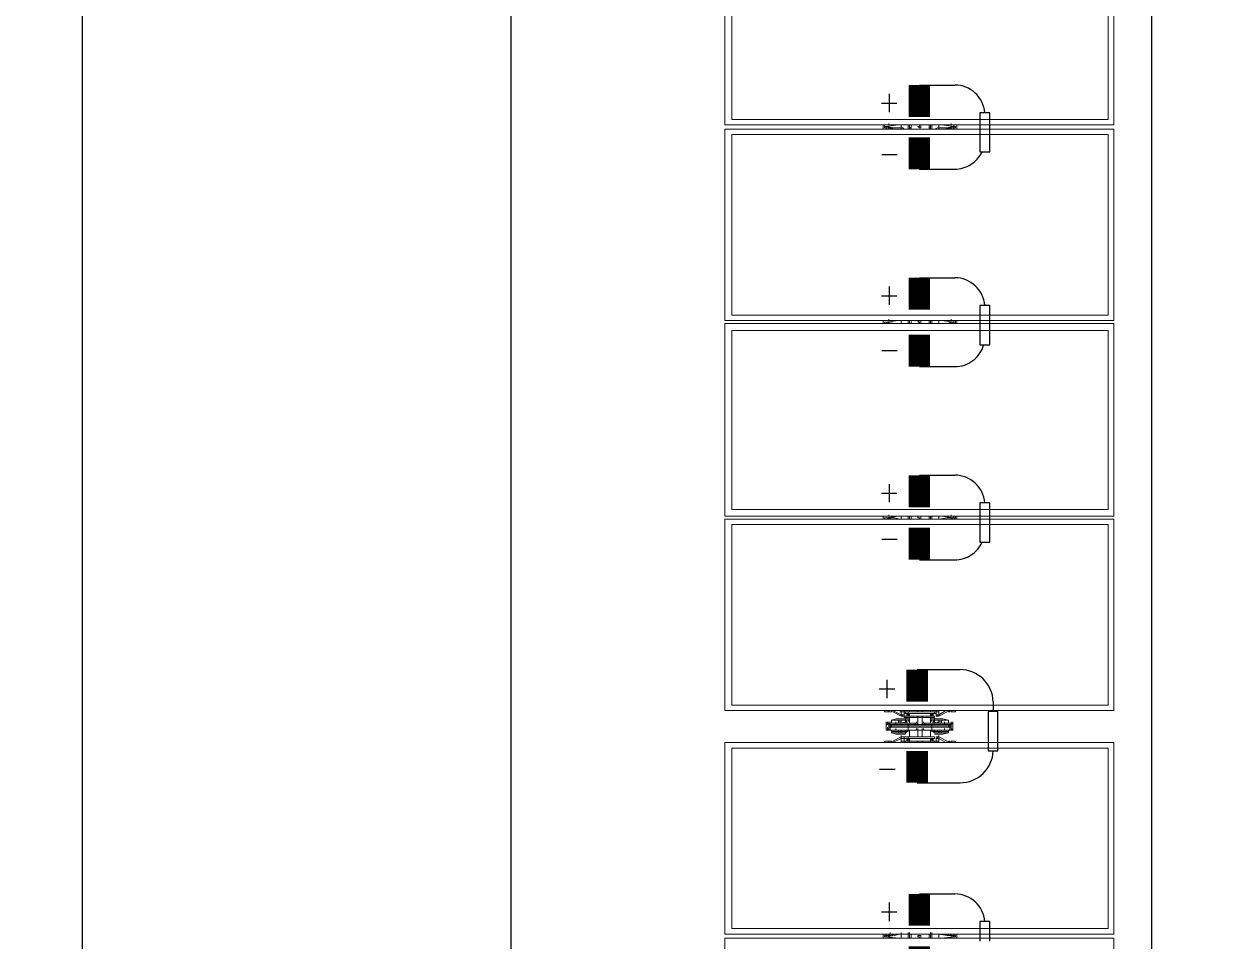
# Model space of a CAD drawing. Header units: feet. Extents: x -5.1 to 70.3, y -33 to 8.
# Drawn here: x 40.685 to 42.608, y -11.864 to -10.38 of the extents above; entities that cross this region are included whole.
import ezdxf
from ezdxf.lldxf.tags import DXFTag

# ---------------------------------------------------------------- set-up
doc = ezdxf.new("R2010")
doc.units = ezdxf.units.FT
doc.header["$MEASUREMENT"] = 0
doc.linetypes.add('HIDDEN', pattern=[0.375, 0.25, -0.125])
for name, color, linetype in [('E-DC HARNESS-NEG', 170, 'DC HARNESS CABLE'), ('E-HARN-COMP', 8, 'Continuous'), ('E-TRNK-CABL-NEG', 170, 'HIDDEN'), ('E-TRUNK-CABLE-POS', 10, 'HIDDEN'), ('G-ANNO-TEXT', 1, 'Continuous'), ('Polarity-Text', 7, 'Continuous')]:
    doc.layers.add(name, color=color, linetype=linetype)
tags = doc.linetypes.add('DC HARNESS CABLE', pattern='A,0.5,-0.2,["DH",Standard,S=0.1,R=0,X=-0.1,Y=-0.05],-0.2', length=0.9).pattern_tags.tags
tags[6] = DXFTag(74, 10)

# ---------------------------------------------------------------- blocks, each defined once
blk = doc.blocks.new('A$Cc93f9aa1')
at = {"lineweight": 5}
for points in [[(10.8746, 0.4666), (10.8746, 0), (11.1045, 0), (11.1045, 0.4666)], [(11.3395, 0), (11.1095, 0), (11.1095, 0.4666), (11.3395, 0.4666)], [(11.1162, 0.0067), (11.1162, 0.4583), (11.3329, 0.4583), (11.3329, 0.0067)], [(11.6079, 0), (11.3779, 0), (11.3779, 0.4666), (11.6079, 0.4666)], [(11.3845, 0.4583), (11.6012, 0.4583), (11.6012, 0.0067), (11.3845, 0.0067)], [(11.8429, 0.4666), (11.6112, 0.4666), (11.6112, 0), (11.8429, 0)], [(11.6195, 0.4583), (11.8345, 0.4583), (11.8345, 0.0067), (11.6195, 0.0067)], [(11.8462, 0), (12.0762, 0), (12.0762, 0.4666), (11.8462, 0.4666)], [(11.8529, 0.0067), (11.8529, 0.4583), (12.0695, 0.4583), (12.0695, 0.0067)], [(12.0812, 0), (12.3112, 0), (12.3112, 0.4666), (12.0812, 0.4666)], [(12.3045, 0.0067), (12.3045, 0.4583), (12.0878, 0.4583), (12.0878, 0.0067)], [(11.3412, 0.2667), (11.3412, 0.27), (11.3412, 0.275), (11.3395, 0.275), (11.3412, 0.275), (11.3412, 0.27)], [(11.3645, 0.2733), (11.3629, 0.2733), (11.3612, 0.2733), (11.3545, 0.2733), (11.3562, 0.2733), (11.3612, 0.2733), (11.3629, 0.2733)], [(11.3562, 0.2733), (11.3545, 0.2733)], [(11.3762, 0.27), (11.3762, 0.2667), (11.3762, 0.27), (11.3762, 0.275), (11.3779, 0.275), (11.3762, 0.275)], [(11.3395, 0.2517), (11.3395, 0.25), (11.3412, 0.25), (11.3412, 0.2517), (11.3445, 0.2517), (11.3445, 0.2533), (11.3445, 0.255), (11.3462, 0.255), (11.3412, 0.265), (11.3462, 0.255), (11.3445, 0.255), (11.3412, 0.255), (11.3412, 0.2517), (11.3445, 0.2517), (11.3445, 0.2533), (11.3445, 0.255), (11.3412, 0.255), (11.3412, 0.2517)], [(11.3545, 0.2667), (11.3529, 0.2667), (11.3512, 0.2667), (11.3512, 0.2583), (11.3529, 0.2583), (11.3529, 0.2667)], [(11.3529, 0.2667), (11.3529, 0.2583), (11.3529, 0.255), (11.3529, 0.25), (11.3512, 0.25), (11.3512, 0.2567), (11.3512, 0.255), (11.3529, 0.255), (11.3512, 0.255), (11.3512, 0.2567), (11.3512, 0.2583), (11.3512, 0.2567), (11.3512, 0.2517), (11.3512, 0.25), (11.3529, 0.25), (11.3529, 0.255), (11.3529, 0.2583), (11.3512, 0.2583), (11.3512, 0.2667)], [(11.3579, 0.2683), (11.3579, 0.2467), (11.3545, 0.2467), (11.3545, 0.2683)], [(11.3579, 0.27), (11.3562, 0.27)], [(11.3579, 0.27), (11.3562, 0.27)], [(11.3645, 0.2617), (11.3629, 0.2617), (11.3612, 0.2617), (11.3629, 0.2617)], [(11.3645, 0.2683), (11.3629, 0.2683)], [(11.3629, 0.2383), (11.3629, 0.2617), (11.3629, 0.2383), (11.3629, 0.2367), (11.3629, 0.235), (11.3629, 0.2367), (11.3629, 0.2383), (11.3629, 0.235), (11.3645, 0.235), (11.3629, 0.235), (11.3645, 0.235), (11.3629, 0.235), (11.3645, 0.235), (11.3629, 0.235)], [(11.3662, 0.2567), (11.3662, 0.25), (11.3645, 0.25), (11.3629, 0.255), (11.3662, 0.255), (11.3662, 0.2567), (11.3662, 0.2583)], [(11.3645, 0.255), (11.3645, 0.2583)], [(11.3679, 0.25), (11.3679, 0.26), (11.3679, 0.25), (11.3695, 0.25)], [(11.3412, 0.21), (11.3412, 0.2133), (11.3412, 0.215), (11.3395, 0.215), (11.3395, 0.25), (11.3395, 0.215), (11.3412, 0.215), (11.3412, 0.2133), (11.3412, 0.21), (11.3445, 0.21), (11.3462, 0.21), (11.3412, 0.2), (11.3462, 0.21), (11.3445, 0.21), (11.3445, 0.2117), (11.3445, 0.21)], [(11.3412, 0.245), (11.3395, 0.245)], [(11.3412, 0.2467), (11.3429, 0.245), (11.3445, 0.245), (11.3445, 0.2483), (11.3429, 0.2483), (11.3412, 0.2483)], [(11.3429, 0.2483), (11.3412, 0.2467), (11.3429, 0.245), (11.3445, 0.2467)], [(11.3429, 0.2483), (11.3412, 0.2483), (11.3412, 0.2467), (11.3412, 0.245), (11.3429, 0.245), (11.3445, 0.245), (11.3445, 0.2467), (11.3445, 0.2483)], [(11.3412, 0.2467), (11.3412, 0.2483), (11.3429, 0.2483), (11.3445, 0.2483), (11.3445, 0.245), (11.3429, 0.245)], [(11.3429, 0.2483), (11.3412, 0.2467), (11.3429, 0.245), (11.3445, 0.2467)], [(11.3445, 0.2467), (11.3429, 0.2467)], [(11.3445, 0.2467), (11.3429, 0.2467)], [(11.3479, 0.255), (11.3462, 0.255), (11.3445, 0.255), (11.3445, 0.2533), (11.3445, 0.255), (11.3462, 0.255)], [(11.3445, 0.2517), (11.3462, 0.2517), (11.3462, 0.215), (11.3445, 0.215), (11.3462, 0.215), (11.3462, 0.2517), (11.3445, 0.2517), (11.3462, 0.2517), (11.3462, 0.255), (11.3462, 0.2517)], [(11.3462, 0.245), (11.3545, 0.245)], [(11.3545, 0.2483), (11.3529, 0.2483)], [(11.3629, 0.245), (11.3695, 0.245)], [(11.3662, 0.25), (11.3645, 0.2483)], [(11.3695, 0.2467), (11.3662, 0.2467), (11.3645, 0.245), (11.3662, 0.2467)], [(11.3729, 0.2483), (11.3712, 0.2467), (11.3729, 0.245), (11.3745, 0.2467)], [(11.3729, 0.2483), (11.3712, 0.2467), (11.3729, 0.245), (11.3745, 0.2467)], [(11.3745, 0.2467), (11.3729, 0.2467)], [(11.3745, 0.2467), (11.3729, 0.2467)], [(11.3745, 0.2467), (11.3729, 0.2467)], [(11.3745, 0.2467), (11.3729, 0.2467)], [(11.3762, 0.245), (11.3779, 0.245)], [(11.1062, 0.235), (11.1079, 0.235), (11.1079, 0.2317), (11.1045, 0.2317), (11.1045, 0.2333), (11.1062, 0.2333)], [(11.3412, 0.235), (11.3395, 0.235)], [(11.3412, 0.235), (11.3395, 0.235)], [(11.3412, 0.23), (11.3395, 0.23)], [(11.3412, 0.23), (11.3395, 0.23)], [(11.3545, 0.23), (11.3562, 0.23), (11.3545, 0.23), (11.3562, 0.23), (11.3545, 0.23), (11.3562, 0.23), (11.3545, 0.23), (11.3545, 0.2267)], [(11.3562, 0.23), (11.3545, 0.23)], [(11.3645, 0.2367), (11.3629, 0.2367)], [(11.3629, 0.2267), (11.3629, 0.23)], [(11.3779, 0.235), (11.3762, 0.235)], [(11.3762, 0.235), (11.3779, 0.235)], [(11.3762, 0.23), (11.3779, 0.23)], [(11.3779, 0.23), (11.3762, 0.23)], [(11.6095, 0.235), (11.6095, 0.2333), (11.6079, 0.2333), (11.6079, 0.2317), (11.6095, 0.2317), (11.6112, 0.2317), (11.6112, 0.2333), (11.6112, 0.235)], [(11.8445, 0.235), (11.8445, 0.2333), (11.8429, 0.2333), (11.8429, 0.2317), (11.8445, 0.2317), (11.8462, 0.2317), (11.8462, 0.2333)], [(12.0795, 0.235), (12.0778, 0.2333), (12.0778, 0.2317), (12.0812, 0.2317), (12.0812, 0.2333), (12.0795, 0.2333)], [(11.3412, 0.2183), (11.3412, 0.22), (11.3395, 0.22), (11.3412, 0.22), (11.3429, 0.22), (11.3412, 0.22), (11.3412, 0.2183), (11.3412, 0.2167), (11.3429, 0.2167), (11.3445, 0.2167), (11.3445, 0.2183), (11.3445, 0.2167), (11.3429, 0.2167)], [(11.3445, 0.2183), (11.3445, 0.22), (11.3429, 0.22), (11.3412, 0.22), (11.3412, 0.2183), (11.3429, 0.2167), (11.3445, 0.2167)], [(11.3429, 0.22), (11.3412, 0.22), (11.3412, 0.2183), (11.3412, 0.2167), (11.3429, 0.2167), (11.3445, 0.2167), (11.3445, 0.2183), (11.3445, 0.22)], [(11.3429, 0.22), (11.3412, 0.2183), (11.3429, 0.2167), (11.3445, 0.2183)], [(11.3429, 0.22), (11.3412, 0.2183), (11.3429, 0.2167), (11.3445, 0.2183)], [(11.3445, 0.2183), (11.3429, 0.2183)], [(11.3545, 0.22), (11.3462, 0.22)], [(11.3495, 0.215), (11.3495, 0.205), (11.3495, 0.215), (11.3495, 0.2133), (11.3495, 0.215), (11.3495, 0.205), (11.3512, 0.1983), (11.3495, 0.205)], [(11.3512, 0.215), (11.3529, 0.2167), (11.3512, 0.215), (11.3529, 0.2167), (11.3529, 0.215), (11.3529, 0.2167), (11.3512, 0.215), (11.3529, 0.2167), (11.3545, 0.2167), (11.3529, 0.2167), (11.3545, 0.2167), (11.3529, 0.2167)], [(11.3512, 0.2133), (11.3512, 0.215), (11.3529, 0.215), (11.3529, 0.2117), (11.3529, 0.21), (11.3512, 0.21), (11.3512, 0.2083), (11.3512, 0.215), (11.3529, 0.215), (11.3529, 0.2117), (11.3529, 0.21), (11.3512, 0.21), (11.3512, 0.2083), (11.3512, 0.2067), (11.3529, 0.2067), (11.3529, 0.1983), (11.3545, 0.1983), (11.3529, 0.1983), (11.3512, 0.1983), (11.3512, 0.2067), (11.3512, 0.2083)], [(11.3695, 0.22), (11.3629, 0.22)], [(11.3662, 0.2083), (11.3662, 0.215), (11.3645, 0.215), (11.3629, 0.2117), (11.3645, 0.21), (11.3662, 0.21), (11.3662, 0.2083), (11.3662, 0.2067), (11.3662, 0.1983), (11.3629, 0.1983), (11.3629, 0.2067), (11.3662, 0.2067), (11.3662, 0.2083), (11.3662, 0.21), (11.3645, 0.21), (11.3629, 0.2117), (11.3645, 0.215), (11.3645, 0.2167), (11.3662, 0.2167), (11.3645, 0.2167), (11.3662, 0.215), (11.3662, 0.2133), (11.3662, 0.215), (11.3645, 0.215), (11.3645, 0.2167), (11.3662, 0.2167), (11.3645, 0.2167), (11.3629, 0.2167), (11.3695, 0.2167), (11.3629, 0.2167), (11.3645, 0.2167), (11.3662, 0.215), (11.3645, 0.2167), (11.3662, 0.215), (11.3645, 0.2167), (11.3662, 0.215), (11.3679, 0.215), (11.3679, 0.205), (11.3662, 0.1983), (11.3679, 0.205), (11.3679, 0.215), (11.3662, 0.215), (11.3662, 0.2133)], [(11.3662, 0.2183), (11.3645, 0.22), (11.3662, 0.2183), (11.3695, 0.2183)], [(11.3679, 0.215), (11.3679, 0.205), (11.3679, 0.215), (11.3695, 0.215)], [(11.3729, 0.22), (11.3712, 0.2183), (11.3729, 0.2167), (11.3745, 0.2183)], [(11.3729, 0.2167), (11.3745, 0.2167), (11.3745, 0.2183), (11.3745, 0.22), (11.3729, 0.22), (11.3712, 0.22), (11.3712, 0.2183), (11.3712, 0.2167)], [(11.3729, 0.22), (11.3712, 0.2183), (11.3729, 0.2167), (11.3745, 0.2183)], [(11.3745, 0.2183), (11.3729, 0.2183)], [(11.3745, 0.2183), (11.3729, 0.2183)], [(11.3745, 0.2183), (11.3729, 0.2183)], [(11.3745, 0.2183), (11.3729, 0.2183)], [(11.3779, 0.22), (11.3762, 0.22)], [(11.3479, 0.21), (11.3462, 0.21), (11.3462, 0.2117), (11.3445, 0.2117), (11.3462, 0.2117), (11.3462, 0.21), (11.3462, 0.2133), (11.3445, 0.2133), (11.3462, 0.2133), (11.3462, 0.21)], [(11.3512, 0.1983), (11.3512, 0.2067), (11.3529, 0.2067), (11.3529, 0.1983)], [(11.3529, 0.21), (11.3529, 0.2067)], [(11.3562, 0.2033), (11.3545, 0.2033)], [(11.3645, 0.2033), (11.3629, 0.2033), (11.3612, 0.2033), (11.3629, 0.2033)], [(11.3662, 0.1983), (11.3629, 0.1983), (11.3629, 0.2067), (11.3662, 0.2067)], [(11.3645, 0.2067), (11.3645, 0.21)], [(11.3729, 0.21), (11.3712, 0.21), (11.3712, 0.2117), (11.3729, 0.2117), (11.3712, 0.2117), (11.3712, 0.21)], [(11.3395, 0.19), (11.3412, 0.19), (11.3412, 0.195), (11.3412, 0.19)], [(11.3412, 0.1967), (11.3412, 0.1983)], [(11.3595, 0.1967), (11.3579, 0.1967)], [(11.3612, 0.195), (11.3595, 0.195), (11.3612, 0.195), (11.3629, 0.1933), (11.3645, 0.1933), (11.3629, 0.1933), (11.3612, 0.195), (11.3595, 0.195), (11.3612, 0.195), (11.3595, 0.195), (11.3612, 0.195), (11.3612, 0.1967)], [(11.3612, 0.195), (11.3595, 0.195)], [(11.3629, 0.195), (11.3629, 0.1933), (11.3612, 0.195), (11.3629, 0.195), (11.3645, 0.195)], [(11.3645, 0.1983), (11.3629, 0.1983)], [(11.3629, 0.1967), (11.3629, 0.195)], [(11.3762, 0.1983), (11.3762, 0.1967)], [(11.3779, 0.19), (11.3762, 0.19), (11.3762, 0.195), (11.3762, 0.19)]]:
    blk.add_lwpolyline(points, close=True, dxfattribs=at)
for points in [[(11.3329, 0.0067), (11.3329, 0.4583)], [(11.3395, 0), (11.3395, 0.4666)], [(11.3779, 0.4666), (11.3779, 0)], [(11.3845, 0.0067), (11.3845, 0.4583)], [(11.1045, 0.2767), (11.1095, 0.2767)], [(11.1062, 0.27), (11.1062, 0.2733), (11.1062, 0.275), (11.1062, 0.2733), (11.1079, 0.2733), (11.1079, 0.2717), (11.1079, 0.27), (11.1095, 0.2683)], [(11.1112, 0.255), (11.1095, 0.255), (11.1095, 0.2567), (11.1079, 0.2633), (11.1062, 0.2733)], [(11.3612, 0.2717), (11.3629, 0.2717), (11.3612, 0.2717), (11.3629, 0.2717), (11.3645, 0.2717), (11.3629, 0.2717), (11.3612, 0.27), (11.3595, 0.27), (11.3612, 0.27), (11.3595, 0.27), (11.3612, 0.27), (11.3629, 0.27), (11.3645, 0.27), (11.3629, 0.27), (11.3645, 0.27), (11.3629, 0.27), (11.3645, 0.27), (11.3629, 0.27), (11.3645, 0.27), (11.3629, 0.27), (11.3629, 0.2733), (11.3629, 0.2717), (11.3612, 0.27), (11.3612, 0.2683), (11.3595, 0.2683), (11.3595, 0.27), (11.3612, 0.27), (11.3595, 0.27), (11.3612, 0.27), (11.3612, 0.2683), (11.3595, 0.2683), (11.3579, 0.2683), (11.3579, 0.27), (11.3562, 0.27), (11.3545, 0.27), (11.3562, 0.27), (11.3545, 0.27), (11.3545, 0.2617), (11.3545, 0.2383), (11.3545, 0.235), (11.3562, 0.235), (11.3545, 0.235), (11.3462, 0.235), (11.3479, 0.235)], [(11.3562, 0.2717), (11.3545, 0.2717), (11.3562, 0.27), (11.3545, 0.27), (11.3562, 0.27), (11.3545, 0.27), (11.3545, 0.2617), (11.3562, 0.2617), (11.3545, 0.2617), (11.3562, 0.2617), (11.3545, 0.2617), (11.3545, 0.2383), (11.3545, 0.235), (11.3562, 0.235), (11.3545, 0.235), (11.3545, 0.2367), (11.3545, 0.2383), (11.3545, 0.2367), (11.3545, 0.235), (11.3562, 0.235), (11.3545, 0.235), (11.3462, 0.235), (11.3462, 0.23), (11.3545, 0.23), (11.3545, 0.2267), (11.3545, 0.2033), (11.3545, 0.195), (11.3562, 0.195), (11.3579, 0.195), (11.3562, 0.195), (11.3579, 0.195), (11.3562, 0.195), (11.3579, 0.195), (11.3562, 0.195), (11.3545, 0.1933), (11.3562, 0.1933), (11.3545, 0.1933), (11.3612, 0.1933), (11.3629, 0.1933), (11.3612, 0.1933)], [(11.3579, 0.2717), (11.3562, 0.2717), (11.3545, 0.2717), (11.3545, 0.2733), (11.3545, 0.27), (11.3545, 0.2683), (11.3562, 0.2683), (11.3545, 0.2683), (11.3545, 0.2733), (11.3545, 0.2717), (11.3562, 0.2717)], [(11.3545, 0.2717), (11.3562, 0.27)], [(11.3545, 0.2717), (11.3562, 0.2717)], [(11.3595, 0.27), (11.3612, 0.27), (11.3629, 0.27), (11.3629, 0.2617), (11.3629, 0.27), (11.3629, 0.2733), (11.3629, 0.2717)], [(11.6112, 0.2767), (11.6079, 0.2767)], [(11.6095, 0.255), (11.6079, 0.255), (11.6079, 0.2567), (11.6095, 0.2633), (11.6095, 0.2733), (11.6095, 0.275), (11.6095, 0.2717), (11.6079, 0.27), (11.6079, 0.2683)], [(11.6112, 0.27), (11.6112, 0.2733)], [(11.8462, 0.2767), (11.8429, 0.2767)], [(11.8445, 0.27), (11.8445, 0.2733), (11.8429, 0.2717), (11.8429, 0.27), (11.8429, 0.2683)], [(11.8445, 0.255), (11.8429, 0.255), (11.8429, 0.2633), (11.8445, 0.2733)], [(11.8445, 0.2733), (11.8445, 0.275), (11.8445, 0.2733)], [(12.0812, 0.2767), (12.0762, 0.2767)], [(12.0762, 0.255), (12.0778, 0.255), (12.0778, 0.2633), (12.0795, 0.2733)], [(12.0812, 0.275), (12.0795, 0.275), (12.0795, 0.2733), (12.0778, 0.2733), (12.0778, 0.27), (12.0778, 0.2683)], [(12.0795, 0.27), (12.0795, 0.2733), (12.0795, 0.275)], [(11.3412, 0.27), (11.3412, 0.27)], [(11.3412, 0.2667), (11.3412, 0.2667)], [(11.3412, 0.2667), (11.3412, 0.2667)], [(11.3595, 0.2183), (11.3579, 0.2183), (11.3579, 0.1983), (11.3579, 0.1967), (11.3595, 0.1967), (11.3612, 0.1967), (11.3612, 0.2183), (11.3612, 0.1967), (11.3595, 0.1967), (11.3595, 0.2183), (11.3579, 0.2183), (11.3545, 0.2183), (11.3545, 0.2467), (11.3529, 0.2467), (11.3529, 0.2483), (11.3545, 0.2483), (11.3529, 0.2483), (11.3529, 0.25), (11.3529, 0.2483), (11.3512, 0.25), (11.3495, 0.25), (11.3495, 0.2617), (11.3512, 0.2667), (11.3495, 0.2617), (11.3495, 0.25), (11.3495, 0.2517), (11.3495, 0.25), (11.3495, 0.26), (11.3495, 0.25)], [(11.3512, 0.26), (11.3512, 0.26)], [(11.3512, 0.26), (11.3512, 0.26)], [(11.3545, 0.27), (11.3545, 0.27)], [(11.3545, 0.27), (11.3545, 0.27)], [(11.3595, 0.2467), (11.3595, 0.2683), (11.3612, 0.2683), (11.3612, 0.2467), (11.3595, 0.2467), (11.3595, 0.2183), (11.3612, 0.2183), (11.3612, 0.2467), (11.3612, 0.2683), (11.3595, 0.2683), (11.3595, 0.2467), (11.3612, 0.2467), (11.3612, 0.2183), (11.3595, 0.2183), (11.3595, 0.2467), (11.3579, 0.2467), (11.3579, 0.2683), (11.3545, 0.2683), (11.3545, 0.2467), (11.3579, 0.2467), (11.3579, 0.2667), (11.3595, 0.2667), (11.3612, 0.2667), (11.3595, 0.2667), (11.3579, 0.2667)], [(11.3562, 0.27), (11.3579, 0.27)], [(11.3562, 0.27), (11.3579, 0.27)], [(11.3562, 0.27), (11.3579, 0.27), (11.3579, 0.2683)], [(11.3579, 0.27), (11.3595, 0.27), (11.3595, 0.2683), (11.3612, 0.2683), (11.3595, 0.2683), (11.3579, 0.2683), (11.3579, 0.2667), (11.3579, 0.2467)], [(11.3579, 0.2683), (11.3595, 0.2683)], [(11.3579, 0.2667), (11.3579, 0.2683)], [(11.3579, 0.2683), (11.3595, 0.2683)], [(11.3579, 0.2683), (11.3595, 0.2683)], [(11.3579, 0.2683), (11.3595, 0.2683)], [(11.3612, 0.27), (11.3612, 0.27)], [(11.3645, 0.2667), (11.3629, 0.2667), (11.3629, 0.2583), (11.3662, 0.2583), (11.3662, 0.2667), (11.3629, 0.2667), (11.3629, 0.2583), (11.3662, 0.2583), (11.3662, 0.2667), (11.3679, 0.2617), (11.3679, 0.25), (11.3662, 0.25), (11.3662, 0.2517), (11.3662, 0.2567), (11.3662, 0.255), (11.3629, 0.255), (11.3645, 0.25), (11.3645, 0.2483), (11.3662, 0.25), (11.3662, 0.2517), (11.3662, 0.25), (11.3645, 0.25), (11.3645, 0.2483), (11.3662, 0.25), (11.3645, 0.2483), (11.3629, 0.2483), (11.3695, 0.2483), (11.3629, 0.2483), (11.3645, 0.2483), (11.3662, 0.2483), (11.3645, 0.2483)], [(11.3662, 0.2483), (11.3645, 0.2483), (11.3662, 0.25), (11.3679, 0.25), (11.3679, 0.2617), (11.3662, 0.2667), (11.3629, 0.2667)], [(11.3645, 0.2667), (11.3645, 0.2667)], [(11.3645, 0.2667), (11.3645, 0.2667)], [(11.3662, 0.26), (11.3662, 0.26)], [(11.3662, 0.26), (11.3662, 0.26)], [(11.3762, 0.2133), (11.3762, 0.215), (11.3762, 0.2133), (11.3779, 0.2133), (11.3745, 0.2133), (11.3745, 0.215), (11.3762, 0.215), (11.3762, 0.25), (11.3745, 0.25), (11.3745, 0.2517), (11.3779, 0.2517), (11.3745, 0.2517), (11.3762, 0.2517), (11.3762, 0.255), (11.3729, 0.255), (11.3712, 0.255), (11.3762, 0.265), (11.3712, 0.255), (11.3729, 0.255), (11.3762, 0.255), (11.3762, 0.2517), (11.3745, 0.2517), (11.3712, 0.2517), (11.3729, 0.2517), (11.3729, 0.2533), (11.3729, 0.255), (11.3729, 0.2533), (11.3712, 0.255), (11.3729, 0.255), (11.3712, 0.255), (11.3712, 0.2517), (11.3729, 0.2517), (11.3729, 0.2533), (11.3712, 0.255), (11.3712, 0.2517), (11.3745, 0.2517), (11.3745, 0.25), (11.3762, 0.25), (11.3762, 0.215), (11.3745, 0.215), (11.3745, 0.2133), (11.3762, 0.2133), (11.3762, 0.21), (11.3729, 0.21), (11.3712, 0.21), (11.3762, 0.2), (11.3712, 0.21), (11.3729, 0.21), (11.3729, 0.2117), (11.3729, 0.21), (11.3762, 0.21), (11.3762, 0.2133), (11.3745, 0.2133), (11.3779, 0.2133)], [(11.3762, 0.2667), (11.3762, 0.2667)], [(11.3762, 0.2667), (11.3762, 0.2667)], [(11.1045, 0.2467), (11.1095, 0.2467)], [(11.1045, 0.245), (11.1095, 0.245), (11.1112, 0.245)], [(11.1095, 0.245), (11.1095, 0.2433), (11.1045, 0.2433)], [(11.1112, 0.2467), (11.1095, 0.2467), (11.1095, 0.255)], [(11.3395, 0.2517), (11.3412, 0.2517), (11.3395, 0.2517)], [(11.3395, 0.2517), (11.3395, 0.25), (11.3412, 0.25), (11.3412, 0.2517)], [(11.3412, 0.2483), (11.3412, 0.2467)], [(11.3412, 0.2483), (11.3412, 0.2483)], [(11.3429, 0.2483), (11.3412, 0.2483)], [(11.3412, 0.2467), (11.3412, 0.245)], [(11.3412, 0.2467), (11.3412, 0.2467)], [(11.3412, 0.245), (11.3429, 0.245)], [(11.3412, 0.245), (11.3412, 0.245)], [(11.3429, 0.2483), (11.3429, 0.2483)], [(11.3445, 0.2483), (11.3429, 0.2483)], [(11.3429, 0.2467), (11.3445, 0.2467)], [(11.3429, 0.2467), (11.3445, 0.2467)], [(11.3429, 0.2467), (11.3445, 0.2467)], [(11.3429, 0.2467), (11.3445, 0.2467)], [(11.3429, 0.2467), (11.3445, 0.2467)], [(11.3429, 0.2467), (11.3445, 0.2467)], [(11.3429, 0.2467), (11.3445, 0.2467)], [(11.3429, 0.2467), (11.3445, 0.2467)], [(11.3429, 0.2467), (11.3445, 0.2467)], [(11.3429, 0.2467), (11.3445, 0.2467)], [(11.3429, 0.2467), (11.3445, 0.2467)], [(11.3429, 0.2467), (11.3445, 0.2467)], [(11.3429, 0.2467), (11.3445, 0.2467)], [(11.3429, 0.2467), (11.3445, 0.2467)], [(11.3429, 0.245), (11.3445, 0.245)], [(11.3429, 0.245), (11.3429, 0.245)], [(11.3445, 0.2517), (11.3445, 0.2517)], [(11.3445, 0.2517), (11.3445, 0.2517)], [(11.3445, 0.2483), (11.3445, 0.2483)], [(11.3445, 0.2467), (11.3445, 0.2483)], [(11.3445, 0.2467), (11.3462, 0.2467)], [(11.3445, 0.2467), (11.3445, 0.2467)], [(11.3445, 0.245), (11.3445, 0.2467)], [(11.3445, 0.245), (11.3445, 0.245)], [(11.3462, 0.2517), (11.3462, 0.2517)], [(11.3462, 0.2517), (11.3462, 0.2517)], [(11.3579, 0.2183), (11.3579, 0.1967), (11.3545, 0.1967), (11.3545, 0.2183), (11.3529, 0.2183), (11.3529, 0.2167), (11.3545, 0.2167), (11.3529, 0.2167), (11.3529, 0.2183), (11.3545, 0.2183), (11.3545, 0.1967), (11.3579, 0.1967), (11.3579, 0.2183), (11.3579, 0.1983), (11.3595, 0.1983), (11.3612, 0.1983), (11.3595, 0.1983), (11.3579, 0.1983), (11.3579, 0.1967), (11.3579, 0.195), (11.3562, 0.195), (11.3545, 0.1933), (11.3562, 0.1933), (11.3545, 0.1933), (11.3545, 0.195), (11.3545, 0.1967), (11.3545, 0.195), (11.3545, 0.1967), (11.3545, 0.195), (11.3545, 0.1967), (11.3545, 0.195), (11.3545, 0.1933), (11.3562, 0.195), (11.3579, 0.195), (11.3579, 0.1967), (11.3595, 0.1967), (11.3595, 0.2183), (11.3579, 0.2183), (11.3579, 0.2467), (11.3595, 0.2467), (11.3579, 0.2467), (11.3579, 0.2183), (11.3545, 0.2183), (11.3545, 0.2467), (11.3529, 0.2467), (11.3529, 0.2483), (11.3512, 0.25), (11.3529, 0.2483), (11.3545, 0.2483), (11.3529, 0.2483), (11.3512, 0.25)], [(11.3512, 0.25), (11.3529, 0.2483)], [(11.3512, 0.25), (11.3529, 0.2483)], [(11.3529, 0.2483), (11.3545, 0.2483)], [(11.3529, 0.2483), (11.3545, 0.2483)], [(11.3579, 0.2183), (11.3579, 0.2467), (11.3579, 0.2183)], [(11.3729, 0.2517), (11.3712, 0.2517), (11.3695, 0.2517), (11.3695, 0.215), (11.3712, 0.215), (11.3695, 0.215), (11.3695, 0.2517), (11.3712, 0.2517)], [(11.3712, 0.2517), (11.3712, 0.2517)], [(11.3729, 0.2467), (11.3729, 0.245), (11.3745, 0.245), (11.3745, 0.2467), (11.3745, 0.2483), (11.3729, 0.2483), (11.3712, 0.2483), (11.3712, 0.2467), (11.3712, 0.245), (11.3729, 0.245)], [(11.3712, 0.2483), (11.3712, 0.2467)], [(11.3712, 0.2483), (11.3712, 0.2483)], [(11.3729, 0.2483), (11.3712, 0.2483)], [(11.3712, 0.2467), (11.3712, 0.245)], [(11.3712, 0.2467), (11.3712, 0.2467)], [(11.3712, 0.245), (11.3729, 0.245)], [(11.3712, 0.245), (11.3712, 0.245)], [(11.3729, 0.2517), (11.3729, 0.2517)], [(11.3729, 0.2517), (11.3729, 0.2517)], [(11.3729, 0.2483), (11.3729, 0.2467)], [(11.3745, 0.2483), (11.3729, 0.2483)], [(11.3729, 0.2483), (11.3729, 0.2467)], [(11.3729, 0.2483), (11.3745, 0.2483), (11.3729, 0.2483)], [(11.3729, 0.2483), (11.3729, 0.2483)], [(11.3729, 0.2467), (11.3745, 0.2467)], [(11.3729, 0.2467), (11.3745, 0.2467)], [(11.3729, 0.2467), (11.3745, 0.2467)], [(11.3729, 0.2467), (11.3745, 0.2467)], [(11.3729, 0.2467), (11.3745, 0.2467)], [(11.3729, 0.2467), (11.3745, 0.2467)], [(11.3729, 0.2467), (11.3745, 0.2467)], [(11.3729, 0.2467), (11.3745, 0.2467)], [(11.3729, 0.2467), (11.3745, 0.2467)], [(11.3729, 0.2467), (11.3729, 0.245)], [(11.3729, 0.2467), (11.3745, 0.2467)], [(11.3729, 0.245), (11.3745, 0.245)], [(11.3745, 0.245), (11.3729, 0.245)], [(11.3729, 0.245), (11.3745, 0.245)], [(11.3729, 0.245), (11.3729, 0.245)], [(11.3745, 0.2483), (11.3745, 0.245)], [(11.3745, 0.2483), (11.3745, 0.245)], [(11.3745, 0.2483), (11.3745, 0.2483)], [(11.3745, 0.2467), (11.3745, 0.2483)], [(11.3745, 0.2467), (11.3762, 0.2467)], [(11.3745, 0.2467), (11.3745, 0.2467)], [(11.3745, 0.245), (11.3745, 0.2467)], [(11.3745, 0.245), (11.3745, 0.245)], [(11.3779, 0.2517), (11.3762, 0.2517), (11.3762, 0.25), (11.3762, 0.2517)], [(11.6095, 0.2467), (11.6079, 0.2467), (11.6079, 0.255)], [(11.6112, 0.2467), (11.6079, 0.2467)], [(11.6112, 0.245), (11.6079, 0.245), (11.6095, 0.245)], [(11.6079, 0.245), (11.6079, 0.2433), (11.6112, 0.2433)], [(11.8445, 0.2467), (11.8429, 0.2467), (11.8429, 0.255)], [(11.8462, 0.2467), (11.8429, 0.2467)], [(11.8462, 0.245), (11.8429, 0.245), (11.8445, 0.245)], [(11.8429, 0.245), (11.8429, 0.2433), (11.8462, 0.2433)], [(12.0812, 0.2467), (12.0778, 0.2467), (12.0762, 0.2467), (12.0762, 0.2517), (12.0778, 0.2533), (12.0778, 0.255)], [(12.0762, 0.2467), (12.0778, 0.2467)], [(12.0812, 0.245), (12.0778, 0.245), (12.0762, 0.245)], [(12.0812, 0.2433), (12.0778, 0.2433), (12.0762, 0.2433)], [(12.0778, 0.2433), (12.0778, 0.245)], [(11.3462, 0.235), (11.3462, 0.23), (11.3545, 0.23), (11.3545, 0.2267), (11.3545, 0.2033), (11.3545, 0.195), (11.3562, 0.195), (11.3545, 0.195)], [(11.3545, 0.2367), (11.3562, 0.2367)], [(11.3545, 0.2367), (11.3562, 0.2367)], [(11.3545, 0.23), (11.3562, 0.23)], [(11.3545, 0.23), (11.3562, 0.23)], [(11.3579, 0.1933), (11.3562, 0.1933), (11.3612, 0.1933), (11.3629, 0.1933), (11.3612, 0.195), (11.3629, 0.195), (11.3629, 0.2033), (11.3629, 0.2267), (11.3629, 0.23), (11.3645, 0.23), (11.3629, 0.23), (11.3645, 0.23), (11.3629, 0.23), (11.3645, 0.23), (11.3629, 0.23), (11.3645, 0.23), (11.3629, 0.23), (11.3629, 0.2267), (11.3629, 0.2033), (11.3629, 0.195), (11.3645, 0.195), (11.3629, 0.195), (11.3629, 0.1933)], [(11.3712, 0.235), (11.3695, 0.235), (11.3612, 0.235), (11.3695, 0.235), (11.3695, 0.23), (11.3612, 0.23), (11.3695, 0.23), (11.3712, 0.23)], [(11.3629, 0.2367), (11.3645, 0.2367)], [(11.3695, 0.235), (11.3695, 0.23)], [(11.1045, 0.2217), (11.1095, 0.2217), (11.1095, 0.22)], [(11.1045, 0.22), (11.1095, 0.22), (11.1112, 0.22)], [(11.1095, 0.2183), (11.1045, 0.2183)], [(11.1112, 0.2183), (11.1095, 0.2183), (11.1095, 0.21), (11.1079, 0.2), (11.1079, 0.1933), (11.1062, 0.1917), (11.1062, 0.19)], [(11.3395, 0.2133), (11.3395, 0.215), (11.3395, 0.2133), (11.3445, 0.2133), (11.3445, 0.2117), (11.3445, 0.2133), (11.3412, 0.2133)], [(11.3412, 0.22), (11.3412, 0.22)], [(11.3412, 0.2183), (11.3412, 0.2183)], [(11.3412, 0.2167), (11.3412, 0.2167)], [(11.3429, 0.22), (11.3445, 0.22)], [(11.3429, 0.22), (11.3429, 0.22)], [(11.3445, 0.22), (11.3429, 0.22)], [(11.3429, 0.2183), (11.3445, 0.2183)], [(11.3429, 0.2183), (11.3445, 0.2183)], [(11.3429, 0.2183), (11.3445, 0.2183)], [(11.3429, 0.2183), (11.3445, 0.2183)], [(11.3429, 0.2183), (11.3445, 0.2183)], [(11.3429, 0.2183), (11.3445, 0.2183)], [(11.3429, 0.2183), (11.3445, 0.2183)], [(11.3429, 0.2183), (11.3445, 0.2183)], [(11.3429, 0.2183), (11.3445, 0.2183)], [(11.3429, 0.2183), (11.3445, 0.2183)], [(11.3429, 0.2183), (11.3445, 0.2183)], [(11.3429, 0.2183), (11.3445, 0.2183)], [(11.3429, 0.2183), (11.3445, 0.2183)], [(11.3429, 0.2183), (11.3445, 0.2183)], [(11.3429, 0.2183), (11.3445, 0.2183)], [(11.3429, 0.2183), (11.3445, 0.2183)], [(11.3429, 0.2167), (11.3429, 0.2167)], [(11.3445, 0.2183), (11.3445, 0.22)], [(11.3445, 0.22), (11.3445, 0.22)], [(11.3445, 0.2183), (11.3445, 0.22)], [(11.3445, 0.2183), (11.3445, 0.2183)], [(11.3445, 0.2167), (11.3445, 0.2167)], [(11.3445, 0.215), (11.3445, 0.215)], [(11.3445, 0.215), (11.3445, 0.215)], [(11.3462, 0.215), (11.3462, 0.215)], [(11.3462, 0.215), (11.3462, 0.215)], [(11.3529, 0.2167), (11.3545, 0.2167)], [(11.3712, 0.22), (11.3712, 0.2183)], [(11.3712, 0.22), (11.3712, 0.22)], [(11.3729, 0.22), (11.3712, 0.22)], [(11.3712, 0.2183), (11.3712, 0.2167)], [(11.3712, 0.2183), (11.3712, 0.2183)], [(11.3712, 0.2167), (11.3729, 0.2167)], [(11.3712, 0.2167), (11.3712, 0.2167)], [(11.3712, 0.215), (11.3712, 0.215)], [(11.3712, 0.215), (11.3712, 0.215)], [(11.3745, 0.22), (11.3729, 0.22)], [(11.3729, 0.2183), (11.3729, 0.22)], [(11.3729, 0.2183), (11.3729, 0.22), (11.3745, 0.22)], [(11.3729, 0.22), (11.3745, 0.22)], [(11.3745, 0.22), (11.3729, 0.22)], [(11.3729, 0.22), (11.3729, 0.22)], [(11.3729, 0.2183), (11.3745, 0.2183)], [(11.3729, 0.2183), (11.3745, 0.2183)], [(11.3729, 0.2183), (11.3745, 0.2183)], [(11.3729, 0.2183), (11.3745, 0.2183)], [(11.3729, 0.2183), (11.3729, 0.2167)], [(11.3729, 0.2183), (11.3745, 0.2183)], [(11.3729, 0.2183), (11.3745, 0.2183)], [(11.3729, 0.2183), (11.3745, 0.2183)], [(11.3729, 0.2183), (11.3745, 0.2183)], [(11.3729, 0.2183), (11.3745, 0.2183)], [(11.3729, 0.2167), (11.3729, 0.2183)], [(11.3729, 0.2183), (11.3745, 0.2183)], [(11.3745, 0.2167), (11.3729, 0.2167)], [(11.3729, 0.2167), (11.3745, 0.2167)], [(11.3729, 0.2167), (11.3745, 0.2167)], [(11.3729, 0.2167), (11.3729, 0.2167)], [(11.3729, 0.215), (11.3729, 0.215)], [(11.3729, 0.215), (11.3729, 0.215)], [(11.3745, 0.22), (11.3745, 0.2183)], [(11.3745, 0.2183), (11.3745, 0.22)], [(11.3745, 0.22), (11.3745, 0.22)], [(11.3745, 0.2183), (11.3745, 0.22)], [(11.3745, 0.2167), (11.3745, 0.2183)], [(11.3745, 0.2167), (11.3745, 0.2183)], [(11.3745, 0.2183), (11.3745, 0.2183)], [(11.3745, 0.2167), (11.3745, 0.2183)], [(11.3745, 0.2167), (11.3745, 0.2167)], [(11.6112, 0.2217), (11.6079, 0.2217), (11.6079, 0.22)], [(11.6112, 0.22), (11.6079, 0.22), (11.6095, 0.22)], [(11.6095, 0.1917), (11.6095, 0.2), (11.6079, 0.21), (11.6079, 0.2183), (11.6095, 0.2183)], [(11.6079, 0.2183), (11.6112, 0.2183)], [(11.8462, 0.2217), (11.8429, 0.2217), (11.8429, 0.22)], [(11.8462, 0.22), (11.8429, 0.22), (11.8445, 0.22)], [(11.8445, 0.2183), (11.8429, 0.2183), (11.8429, 0.21), (11.8429, 0.2), (11.8445, 0.1933), (11.8445, 0.1917), (11.8462, 0.1917)], [(11.8429, 0.2183), (11.8462, 0.2183)], [(12.0812, 0.2217), (12.0778, 0.2217), (12.0762, 0.2217)], [(12.0762, 0.22), (12.0778, 0.22), (12.0812, 0.22)], [(12.0778, 0.21), (12.0778, 0.2117), (12.0762, 0.215), (12.0762, 0.2183), (12.0778, 0.2183), (12.0762, 0.2183)], [(12.0778, 0.22), (12.0778, 0.2217)], [(12.0812, 0.2183), (12.0778, 0.2183)], [(11.3395, 0.2133), (11.3412, 0.2133), (11.3395, 0.2133)], [(11.3512, 0.205), (11.3512, 0.205)], [(11.3512, 0.205), (11.3512, 0.205)], [(11.3545, 0.2033), (11.3562, 0.2033)], [(11.3545, 0.2033), (11.3562, 0.2033)], [(11.3662, 0.205), (11.3662, 0.205)], [(11.3662, 0.205), (11.3662, 0.205)], [(11.3729, 0.2133), (11.3712, 0.2133), (11.3712, 0.21), (11.3712, 0.2133), (11.3745, 0.2133), (11.3712, 0.2133), (11.3729, 0.2133), (11.3729, 0.2117), (11.3729, 0.2133), (11.3712, 0.2133)], [(12.0762, 0.21), (12.0778, 0.21), (12.0778, 0.2), (12.0795, 0.1933), (12.0795, 0.1917), (12.0812, 0.1917)], [(11.1045, 0.1883), (11.1095, 0.1883)], [(11.1095, 0.1967), (11.1079, 0.195), (11.1079, 0.1917), (11.1062, 0.1917), (11.1062, 0.19), (11.1079, 0.19)], [(11.1062, 0.195), (11.1062, 0.1917), (11.1079, 0.1917)], [(11.3412, 0.1983), (11.3412, 0.1983)], [(11.3412, 0.1983), (11.3412, 0.1983)], [(11.3412, 0.195), (11.3412, 0.195)], [(11.3412, 0.195), (11.3412, 0.195)], [(11.3512, 0.1983), (11.3512, 0.1983)], [(11.3545, 0.195), (11.3545, 0.195)], [(11.3545, 0.195), (11.3545, 0.195)], [(11.3562, 0.195), (11.3545, 0.1933)], [(11.3595, 0.195), (11.3595, 0.1967), (11.3612, 0.1967), (11.3595, 0.1967), (11.3595, 0.195), (11.3579, 0.195)], [(11.3579, 0.1967), (11.3595, 0.1967)], [(11.3579, 0.1967), (11.3595, 0.1967)], [(11.3595, 0.1967), (11.3612, 0.1967)], [(11.3595, 0.1967), (11.3612, 0.1967)], [(11.3595, 0.195), (11.3612, 0.195), (11.3595, 0.195)], [(11.3629, 0.195), (11.3629, 0.1967)], [(11.3629, 0.195), (11.3629, 0.1967)], [(11.3629, 0.195), (11.3645, 0.195)], [(11.3645, 0.1983), (11.3645, 0.1983)], [(11.3645, 0.1983), (11.3645, 0.1983)], [(11.3762, 0.1983), (11.3762, 0.1983)], [(11.3762, 0.1983), (11.3762, 0.1983)], [(11.3762, 0.195), (11.3762, 0.195)], [(11.3762, 0.195), (11.3762, 0.195)], [(11.6079, 0.1967), (11.6079, 0.195), (11.6095, 0.1933), (11.6095, 0.19), (11.6112, 0.19)], [(11.6112, 0.1883), (11.6079, 0.1883)], [(11.6112, 0.195), (11.6112, 0.1917), (11.6095, 0.1917), (11.6095, 0.19)], [(11.8445, 0.19), (11.8445, 0.1933), (11.8429, 0.1933), (11.8429, 0.195), (11.8429, 0.1967)], [(11.8462, 0.1883), (11.8429, 0.1883)], [(11.8445, 0.195), (11.8445, 0.1917), (11.8445, 0.19), (11.8462, 0.19)], [(12.0812, 0.1883), (12.0762, 0.1883)], [(12.0778, 0.1967), (12.0778, 0.195), (12.0778, 0.1917), (12.0795, 0.1917), (12.0795, 0.19), (12.0795, 0.1917), (12.0795, 0.195)]]:
    blk.add_lwpolyline(points, dxfattribs=at)
at = {"color": 8, "lineweight": 5, "true_color": 0x808080}
for points in [[(11.1045, 0.2767), (11.1095, 0.2767)], [(11.1062, 0.2733), (11.1045, 0.2583)], [(11.1095, 0.2733), (11.1079, 0.2733), (11.1079, 0.275), (11.1062, 0.275)], [(11.1062, 0.2733), (11.1062, 0.2733)], [(11.1062, 0.2717), (11.1062, 0.2717)], [(11.3545, 0.2717), (11.3545, 0.2717)], [(11.3545, 0.2717), (11.3545, 0.2717)], [(11.3629, 0.2717), (11.3629, 0.2717)], [(11.3629, 0.2717), (11.3629, 0.2717)], [(11.6112, 0.2767), (11.6079, 0.2767)], [(11.6079, 0.2733), (11.6079, 0.275), (11.6095, 0.275)], [(11.6095, 0.2733), (11.6112, 0.2583)], [(11.6112, 0.2733), (11.6112, 0.2733)], [(11.8462, 0.2767), (11.8429, 0.2767)], [(11.8429, 0.2733), (11.8429, 0.275), (11.8445, 0.275)], [(11.8445, 0.2733), (11.8445, 0.2733)], [(11.8445, 0.2733), (11.8462, 0.2583)], [(12.0812, 0.2767), (12.0762, 0.2767)], [(12.0762, 0.2733), (12.0778, 0.2733), (12.0778, 0.275), (12.0795, 0.275)], [(12.0795, 0.2733), (12.0795, 0.2733)], [(12.0795, 0.2733), (12.0812, 0.2583)], [(11.1045, 0.2683), (11.1062, 0.27), (11.1045, 0.27)], [(11.1095, 0.27), (11.1079, 0.27), (11.1079, 0.2683), (11.1095, 0.2617)], [(11.1095, 0.2667), (11.1095, 0.2683), (11.1112, 0.2683)], [(11.3395, 0.27), (11.3412, 0.27), (11.3395, 0.27)], [(11.3395, 0.27), (11.3412, 0.27), (11.3395, 0.27)], [(11.3779, 0.27), (11.3762, 0.27), (11.3779, 0.27)], [(11.3779, 0.27), (11.3762, 0.27), (11.3779, 0.27)], [(11.6079, 0.2617), (11.6079, 0.27), (11.6095, 0.27)], [(11.6079, 0.2667), (11.6079, 0.2683), (11.6095, 0.2683)], [(11.6112, 0.2683), (11.6112, 0.27), (11.6129, 0.27)], [(11.8429, 0.2617), (11.8429, 0.27), (11.8445, 0.27)], [(11.8429, 0.2667), (11.8429, 0.2683)], [(11.8462, 0.2683), (11.8462, 0.27)], [(12.0762, 0.27), (12.0778, 0.27), (12.0778, 0.2683), (12.0762, 0.2617)], [(12.0762, 0.2683), (12.0778, 0.2683), (12.0762, 0.2667)], [(12.0812, 0.2683), (12.0812, 0.27)], [(11.1045, 0.255), (11.1095, 0.255)], [(11.6112, 0.255), (11.6079, 0.255)], [(11.8462, 0.255), (11.8429, 0.255)], [(12.0812, 0.255), (12.0778, 0.255)], [(11.1095, 0.21), (11.1045, 0.21)], [(11.1045, 0.2067), (11.1062, 0.1917)], [(11.1095, 0.195), (11.1079, 0.195), (11.1079, 0.1967), (11.1095, 0.2033)], [(11.6079, 0.21), (11.6112, 0.21)], [(11.6079, 0.2033), (11.6079, 0.195), (11.6095, 0.195)], [(11.6112, 0.2067), (11.6095, 0.1917)], [(11.8429, 0.21), (11.8462, 0.21)], [(11.8429, 0.2033), (11.8429, 0.195), (11.8445, 0.195)], [(11.8462, 0.2067), (11.8445, 0.1917)], [(12.0762, 0.195), (12.0778, 0.195), (12.0778, 0.1967), (12.0762, 0.2033)], [(12.0778, 0.21), (12.0812, 0.21)], [(12.0812, 0.2067), (12.0795, 0.1917)], [(11.1045, 0.195), (11.1062, 0.195), (11.1045, 0.1967)], [(11.1045, 0.1933), (11.1045, 0.1933)], [(11.1045, 0.1883), (11.1095, 0.1883)], [(11.1062, 0.19), (11.1079, 0.19), (11.1079, 0.1917), (11.1095, 0.1917)], [(11.1062, 0.1917), (11.1062, 0.1917)], [(11.1095, 0.1967), (11.1095, 0.1983)], [(11.3545, 0.1933), (11.3545, 0.1933)], [(11.3545, 0.1933), (11.3545, 0.1933)], [(11.3562, 0.195), (11.3579, 0.195)], [(11.3562, 0.195), (11.3579, 0.195)], [(11.3562, 0.195), (11.3579, 0.195)], [(11.3562, 0.195), (11.3579, 0.195)], [(11.3629, 0.1933), (11.3629, 0.1933)], [(11.3629, 0.1933), (11.3629, 0.1933)], [(11.6079, 0.1967), (11.6079, 0.1983)], [(11.6095, 0.19), (11.6079, 0.1917)], [(11.6112, 0.1883), (11.6079, 0.1883)], [(11.6112, 0.1967), (11.6112, 0.195), (11.6129, 0.195)], [(11.6112, 0.1917), (11.6112, 0.1917)], [(11.8445, 0.1967), (11.8429, 0.1967), (11.8429, 0.1983)], [(11.8445, 0.19), (11.8429, 0.19), (11.8429, 0.1917)], [(11.8462, 0.1883), (11.8429, 0.1883)], [(11.8445, 0.1917), (11.8445, 0.1917)], [(11.8462, 0.1967), (11.8462, 0.195), (11.8479, 0.195)], [(12.0762, 0.1967), (12.0778, 0.1967), (12.0762, 0.1983)], [(12.0795, 0.19), (12.0778, 0.19), (12.0778, 0.1917), (12.0762, 0.1917)], [(12.0812, 0.1883), (12.0762, 0.1883)], [(12.0795, 0.1917), (12.0795, 0.1917)], [(12.0812, 0.1967), (12.0812, 0.195), (12.0828, 0.195)]]:
    blk.add_lwpolyline(points, dxfattribs=at)
for points in [[(11.3545, 0.2717), (11.3545, 0.2733)], [(11.3612, 0.2733), (11.3612, 0.2717)], [(11.3395, 0.2667), (11.3412, 0.2667)], [(11.3395, 0.265), (11.3412, 0.265), (11.3395, 0.265), (11.3445, 0.255)], [(11.3545, 0.2583), (11.3529, 0.2583)], [(11.3545, 0.2383), (11.3545, 0.2617), (11.3545, 0.27), (11.3545, 0.2617), (11.3545, 0.2383), (11.3545, 0.235), (11.3562, 0.235), (11.3545, 0.235)], [(11.3579, 0.27), (11.3562, 0.27), (11.3579, 0.27), (11.3562, 0.27), (11.3579, 0.27), (11.3595, 0.27), (11.3612, 0.27), (11.3595, 0.27), (11.3612, 0.27), (11.3595, 0.27), (11.3579, 0.27), (11.3562, 0.27)], [(11.3579, 0.27), (11.3562, 0.27)], [(11.3629, 0.2617), (11.3629, 0.27), (11.3612, 0.27), (11.3629, 0.27), (11.3612, 0.27), (11.3629, 0.27), (11.3612, 0.27), (11.3629, 0.27), (11.3629, 0.2617), (11.3629, 0.2383), (11.3612, 0.2383), (11.3629, 0.2383)], [(11.3645, 0.2583), (11.3629, 0.2583)], [(11.3729, 0.255), (11.3779, 0.265), (11.3762, 0.265), (11.3779, 0.265)], [(11.3779, 0.2667), (11.3762, 0.2667)], [(11.8479, 0.27), (11.8462, 0.27)], [(12.0828, 0.27), (12.0812, 0.27)], [(11.3412, 0.255), (11.3395, 0.255), (11.3395, 0.2567), (11.3395, 0.255)], [(11.3412, 0.2483), (11.3412, 0.25)], [(11.3412, 0.22), (11.3412, 0.245)], [(11.3445, 0.2517), (11.3445, 0.2483)], [(11.3445, 0.245), (11.3445, 0.22)], [(11.3529, 0.255), (11.3545, 0.255)], [(11.3545, 0.25), (11.3529, 0.25)], [(11.3645, 0.255), (11.3629, 0.255)], [(11.3645, 0.25), (11.3629, 0.25)], [(11.3712, 0.2483), (11.3712, 0.2517)], [(11.3712, 0.22), (11.3712, 0.245)], [(11.3745, 0.25), (11.3745, 0.2483)], [(11.3745, 0.245), (11.3745, 0.22)], [(11.3779, 0.255), (11.3762, 0.255), (11.3762, 0.2567), (11.3762, 0.255)], [(11.3562, 0.2367), (11.3545, 0.2367)], [(11.3562, 0.2367), (11.3545, 0.2367)], [(11.3545, 0.23), (11.3545, 0.2267), (11.3545, 0.2033), (11.3545, 0.195), (11.3545, 0.2033), (11.3545, 0.23), (11.3562, 0.23)], [(11.3645, 0.235), (11.3629, 0.235), (11.3629, 0.2383), (11.3629, 0.235)], [(11.3645, 0.2367), (11.3629, 0.2367)], [(11.3645, 0.2367), (11.3629, 0.2367)], [(11.3645, 0.23), (11.3629, 0.23), (11.3629, 0.2267), (11.3629, 0.23)], [(11.3412, 0.215), (11.3412, 0.2167)], [(11.3445, 0.2167), (11.3445, 0.215)], [(11.3529, 0.215), (11.3545, 0.215)], [(11.3562, 0.2283), (11.3545, 0.2283)], [(11.3562, 0.2283), (11.3545, 0.2283)], [(11.3612, 0.195), (11.3595, 0.195), (11.3612, 0.195), (11.3629, 0.195), (11.3612, 0.195), (11.3629, 0.195), (11.3612, 0.195), (11.3629, 0.195), (11.3629, 0.2033), (11.3629, 0.2267), (11.3612, 0.2267), (11.3629, 0.2267), (11.3629, 0.2033), (11.3629, 0.195)], [(11.3645, 0.2283), (11.3629, 0.2283)], [(11.3645, 0.2283), (11.3629, 0.2283)], [(11.3629, 0.215), (11.3645, 0.215)], [(11.3712, 0.215), (11.3712, 0.2167)], [(11.3745, 0.2167), (11.3745, 0.215)], [(11.3395, 0.21), (11.3412, 0.21), (11.3395, 0.21), (11.3395, 0.2117)], [(11.3445, 0.21), (11.3395, 0.2017)], [(11.3395, 0.2), (11.3412, 0.2)], [(11.3545, 0.2117), (11.3529, 0.2117)], [(11.3529, 0.2067), (11.3545, 0.2067)], [(11.3645, 0.2117), (11.3629, 0.2117)], [(11.3645, 0.2067), (11.3629, 0.2067)], [(11.3779, 0.2017), (11.3729, 0.21)], [(11.3762, 0.21), (11.3762, 0.2117), (11.3762, 0.21), (11.3779, 0.21)], [(11.3779, 0.2), (11.3762, 0.2)], [(11.3395, 0.1983), (11.3412, 0.1983)], [(11.3395, 0.1967), (11.3412, 0.1967)], [(11.3395, 0.195), (11.3412, 0.195)], [(11.3562, 0.1933), (11.3545, 0.1933)], [(11.3579, 0.195), (11.3562, 0.195)], [(11.3579, 0.195), (11.3562, 0.195)], [(11.3595, 0.1967), (11.3579, 0.1967), (11.3595, 0.1967), (11.3612, 0.1967)], [(11.3629, 0.1933), (11.3612, 0.1933)], [(11.3779, 0.1983), (11.3762, 0.1983)], [(11.3779, 0.1967), (11.3762, 0.1967)], [(11.3779, 0.195), (11.3762, 0.195)]]:
    blk.add_lwpolyline(points, close=True, dxfattribs=at)

msp = doc.modelspace()

# ---------------------------------------------------------------- linework, layer by layer
at = {"layer": 'E-DC HARNESS-NEG', "ltscale": 0.5}
msp.add_lwpolyline([(42.5081, -9.308), (42.5081, -13.5806), (42.6081, -13.5806)], dxfattribs=at)
at = {"layer": 'E-HARN-COMP', "const_width": 0.0347}
for points in [[(42.1329, -10.5304), (42.1329, -10.4787)], [(42.1329, -10.6149), (42.1329, -10.5632)], [(42.1329, -10.8424), (42.1329, -10.7906)], [(42.1329, -10.9344), (42.1329, -10.8826)], [(42.1329, -11.1619), (42.1329, -11.1101)], [(42.1329, -11.247), (42.1329, -11.1952)], [(42.1294, -11.4765), (42.1294, -11.4247)], [(42.1294, -11.6079), (42.1294, -11.5562)], [(42.1329, -11.8394), (42.1329, -11.7877)], [(42.1329, -11.9245), (42.1329, -11.8727)]]:
    msp.add_lwpolyline(points, dxfattribs=at)
at = {"layer": 'E-HARN-COMP'}
for points in [[(42.2469, -10.5553), (42.2469, -10.5236), (42.2307, -10.5236), (42.2307, -10.5553)], [(42.2307, -10.5553), (42.2307, -10.587), (42.2469, -10.587), (42.2469, -10.5553)], [(42.2469, -10.8673), (42.2469, -10.8356), (42.2307, -10.8356), (42.2307, -10.8673)], [(42.2307, -10.8673), (42.2307, -10.899), (42.2469, -10.899), (42.2469, -10.8673)], [(42.2469, -11.1867), (42.2469, -11.155), (42.2307, -11.155), (42.2307, -11.1867)], [(42.2307, -11.1867), (42.2307, -11.2184), (42.2469, -11.2184), (42.2469, -11.1867)], [(42.26, -11.5243), (42.26, -11.4927), (42.2439, -11.4927), (42.2439, -11.5243)], [(42.2439, -11.5243), (42.2439, -11.556), (42.26, -11.556), (42.26, -11.5243)], [(42.2469, -11.8643), (42.2469, -11.8326), (42.2307, -11.8326), (42.2307, -11.8643)]]:
    msp.add_lwpolyline(points, dxfattribs=at)
at = {"layer": 'E-TRNK-CABL-NEG', "ltscale": 0.1}
for points in [[(42.1329, -10.6149), (42.1901, -10.6149, 0.289984), (42.2342, -10.587, 0.289984)], [(42.1329, -10.9344), (42.1901, -10.9344, 0.334879), (42.237, -10.899, 0.334879)], [(42.1329, -11.247), (42.1901, -11.247, 0.294061), (42.2345, -11.2184, 0.294061)], [(42.1294, -11.6079), (42.1986, -11.6079, 0.404462), (42.2523, -11.556)]]:
    msp.add_lwpolyline(points, format="xyb", dxfattribs=at)
at = {"layer": 'E-TRUNK-CABLE-POS', "ltscale": 0.1}
for points in [[(42.1329, -10.4787), (42.1901, -10.4787, -0.391396), (42.2387, -10.5236, -0.391396)], [(42.1329, -10.7906), (42.1901, -10.7906, -0.391396), (42.2387, -10.8356, -0.391396)], [(42.1329, -11.1101), (42.1901, -11.1101, -0.391396), (42.2387, -11.155, -0.391396)], [(42.1294, -11.4247), (42.1986, -11.4247, -0.404462), (42.2523, -11.4767), (42.2523, -11.4927)], [(42.1329, -11.7877), (42.1901, -11.7877, -0.391396), (42.2387, -11.8326, -0.391396)]]:
    msp.add_lwpolyline(points, format="xyb", dxfattribs=at)
at = {"layer": 'G-ANNO-TEXT', "flags": 128}
for points in [[(40.8741, -26.4619, -0.346723), (40.7793, -26.2532), (40.7793, -17.9502, 0.298343), (40.6845, -17.8217, 0.298343), (40.7793, -17.6932), (40.7793, -9.373, -0.429188), (40.8741, -9.2518)], [(41.5676, -18.0347, -0.298343), (41.4728, -17.9062), (41.4728, -13.6088, 0.298343), (41.378, -13.4803, 0.298343), (41.4728, -13.3517), (41.4728, -9.3827)]]:
    msp.add_lwpolyline(points, format="xyb", dxfattribs=at)
at = {"layer": 'Polarity-Text'}
for p, q in [((42.084, -10.493), (42.084, -10.5226)), ((42.0714, -10.5078), (42.0966, -10.5078)), ((42.0719, -10.5913), (42.0971, -10.5913)), ((42.084, -10.8049), (42.084, -10.8346)), ((42.0714, -10.8198), (42.0966, -10.8198)), ((42.0719, -10.9081), (42.0971, -10.9081)), ((42.084, -11.1244), (42.084, -11.154)), ((42.0714, -11.1392), (42.0966, -11.1392)), ((42.0719, -11.2139), (42.0971, -11.2139)), ((42.0805, -11.4411), (42.0805, -11.4708)), ((42.0679, -11.456), (42.0931, -11.456)), ((42.0685, -11.5861), (42.0936, -11.5861)), ((42.084, -11.8019), (42.084, -11.8316)), ((42.0714, -11.8168), (42.0966, -11.8168))]:
    msp.add_line(p, q, dxfattribs=at)

# ---------------------------------------------------------------- block references
at = {"xscale": 1.34754266, "yscale": 1.34754266, "zscale": 1.34754266, "rotation": 90.00000000000001}
msp.add_blockref('A$Cc93f9aa1', (42.4472, -26.8232), dxfattribs=at)

doc.saveas('drawing.dxf')
